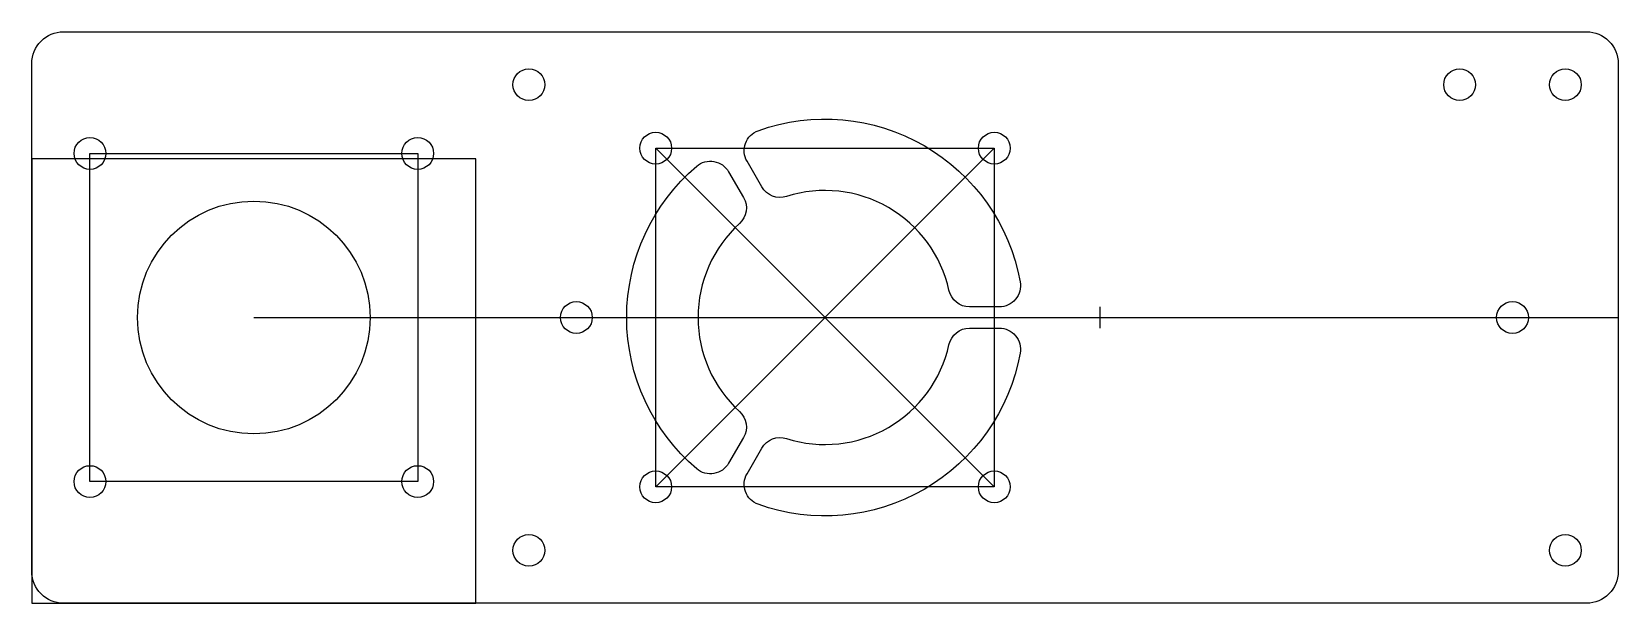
# Model space of a CAD drawing. Header units: millimetres. Extents: x -1 to 149, y -27 to 27.
import ezdxf

# ---------------------------------------------------------------- set-up
doc = ezdxf.new("R2010")
doc.units = ezdxf.units.MM
doc.layers.get('0').update_dxf_attribs({"linetype": 'CONTINUOUS'})

msp = doc.modelspace()

# ---------------------------------------------------------------- linework, layer by layer
for p, q in [((58, -16), (58, 16)), ((58, 16), (90, 16)), ((90, -16), (58, 16)), ((58, -16), (90, 16)), ((90, 16), (90, -16)), ((20, 0), (149, 0)), ((100, 1), (100, -1)), ((90, -16), (58, -16))]:
    msp.add_line(p, q)
for points in [[(146, -27), (2, -27, -0.414214), (-1, -24), (-1, 24, -0.414214), (2, 27), (146, 27, -0.414214), (149, 24), (149, -24, -0.414214)], [(90.48, 1), (87.67, 1, -0.352285), (85.72, 2.57, 0.441328), (70.37, 11.44, -0.352285), (68.03, 12.34), (66.63, 14.77, -0.467996), (67.68, 17.65, -0.462938), (92.45, 3.36, -0.467996)], [(64.89, 13.77), (66.3, 11.34, -0.352285), (65.91, 8.87, 0.441328), (65.91, -8.87, -0.352285), (66.3, -11.34), (64.89, -13.77, -0.467996), (61.87, -14.3, -0.462938), (61.87, 14.3, -0.467996)], [(87.67, -1), (90.48, -1, -0.467996), (92.45, -3.36, -0.462938), (67.68, -17.65, -0.467996), (66.63, -14.77), (68.03, -12.34, -0.352285), (70.37, -11.44, 0.441328), (85.72, -2.57, -0.352285)]]:
    msp.add_lwpolyline(points, format="xyb", close=True)
for points in [[(4.5, -15.5), (4.5, 15.5), (35.5, 15.5), (35.5, -15.5)], [(41, -27), (41, 15), (-1, 15), (-1, -27)]]:
    msp.add_lwpolyline(points, close=True)
for centre, radius in [((46, 22), 1.5), ((134, 22), 1.5), ((144, 22), 1.5), ((4.5, 15.5), 1.5), ((35.5, 15.5), 1.5), ((58, 16), 1.5), ((90, 16), 1.5), ((20, 0), 11), ((50.5, 0), 1.5), ((139, 0), 1.5), ((4.5, -15.5), 1.5), ((35.5, -15.5), 1.5), ((58, -16), 1.5), ((90, -16), 1.5), ((46, -22), 1.5), ((144, -22), 1.5)]:
    msp.add_circle(centre, radius)

doc.saveas('drawing.dxf')
